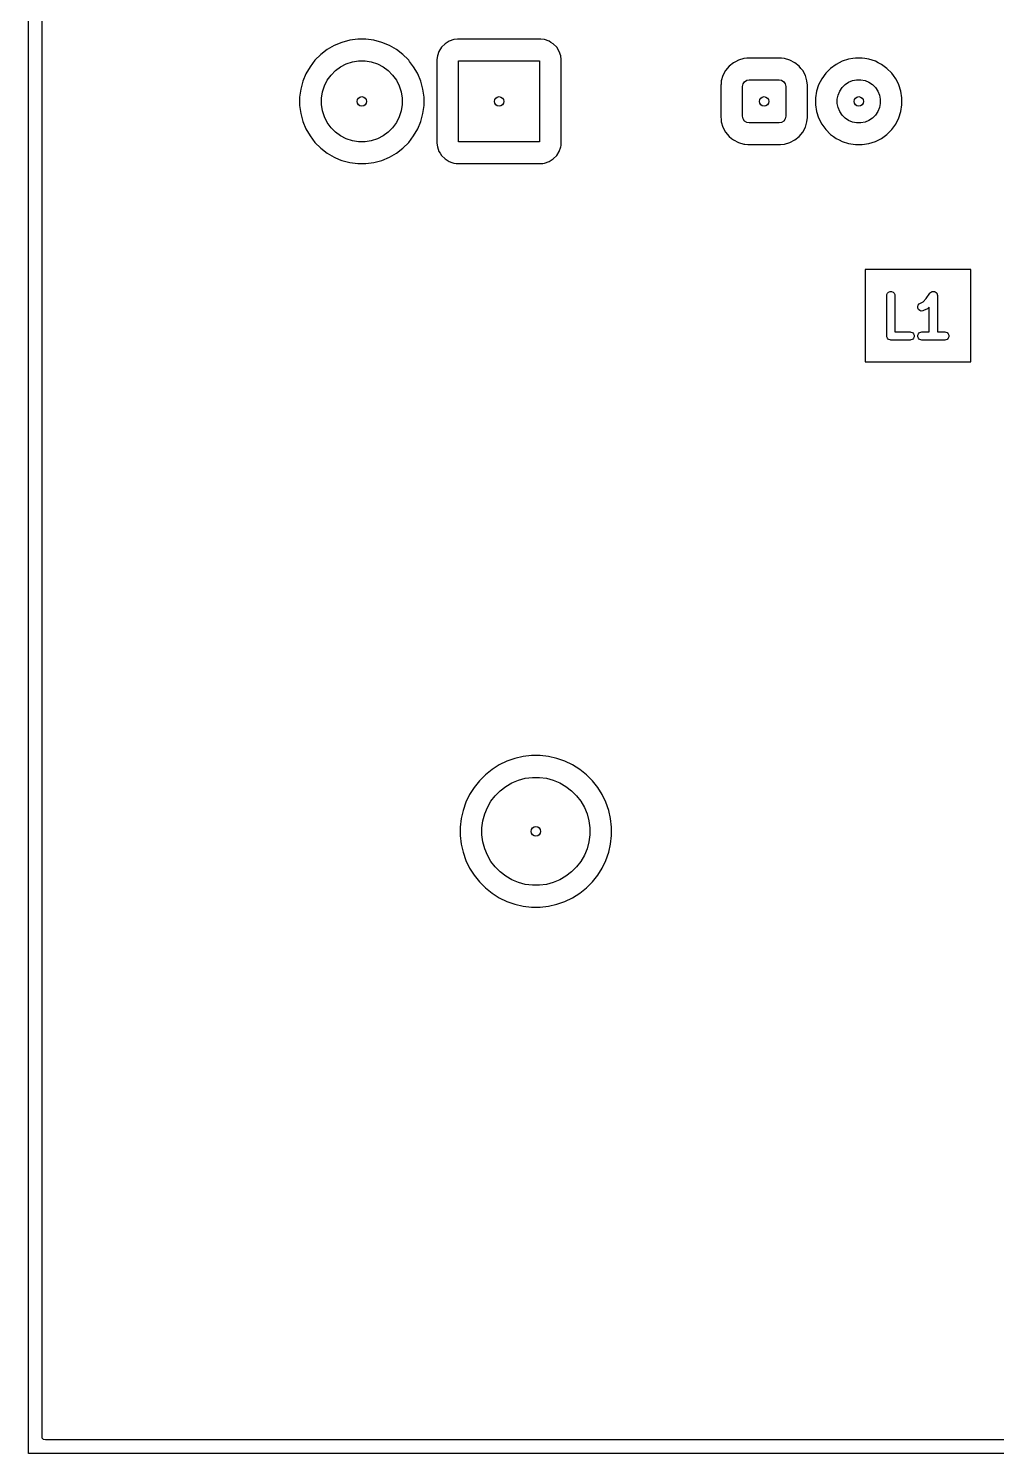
# Model space of a CAD drawing. Extents: x 20 to 124, y -124 to -20.
# Drawn here: x 20 to 55.8, y -124 to -71.3 of the extents above; entities that cross this region are included whole.
import ezdxf

# ---------------------------------------------------------------- set-up
doc = ezdxf.new("R2010")
doc.units = 0
doc.layers.add('BLACK', color=7, linetype='CONTINUOUS')
doc.layers.add('WHITE', color=7, linetype='CONTINUOUS')

msp = doc.modelspace()

# ---------------------------------------------------------------- linework, layer by layer
at = {"layer": 'BLACK', "linetype": 'CONTINUOUS'}
for p, q in [((20.5005, -73.836723), (20.5005, -70.898053)), ((31.054168, -72.070599), (30.814921, -72.254179)), ((31.315328, -71.919818), (31.054168, -72.070599)), ((31.315338, -71.919814), (31.315328, -71.919818)), ((31.593939, -71.804413), (31.315338, -71.919814)), ((31.885233, -71.726361), (31.593939, -71.804413)), ((32.184206, -71.687001), (31.885233, -71.726361)), ((32.184211, -71.687), (32.184206, -71.687001)), ((32.184217, -71.687), (32.184211, -71.687)), ((32.485783, -71.687), (32.184217, -71.687)), ((32.485788, -71.687), (32.485783, -71.687)), ((32.485793, -71.687001), (32.485788, -71.687)), ((32.784766, -71.726361), (32.485793, -71.687001)), ((33.07606, -71.804413), (32.784766, -71.726361)), ((33.354661, -71.919814), (33.07606, -71.804413)), ((33.354671, -71.919818), (33.354661, -71.919814)), ((33.615831, -72.070599), (33.354671, -71.919818)), ((33.855078, -72.254179), (33.615831, -72.070599)), ((35.189211, -72.137976), (35.129631, -72.308245)), ((35.285184, -71.985237), (35.189211, -72.137976)), ((35.412737, -71.857684), (35.285184, -71.985237)), ((35.565476, -71.761711), (35.412737, -71.857684)), ((35.735745, -71.702131), (35.565476, -71.761711)), ((35.73575, -71.70213), (35.735745, -71.702131)), ((35.870039, -71.687), (35.73575, -71.70213)), ((35.870046, -71.687), (35.870039, -71.687)), ((38.959954, -71.687), (35.870046, -71.687)), ((38.95996, -71.687), (38.959954, -71.687)), ((39.094249, -71.70213), (38.95996, -71.687)), ((39.094254, -71.702131), (39.094249, -71.70213)), ((39.264523, -71.761711), (39.094254, -71.702131)), ((39.332482, -71.804413), (39.264523, -71.761711)), ((39.417262, -71.857684), (39.332482, -71.804413)), ((39.544816, -71.985238), (39.417262, -71.857684)), ((39.640789, -72.137978), (39.544816, -71.985238)), ((39.700368, -72.308245), (39.640789, -72.137978)), ((30.418099, -72.706668), (30.267318, -72.967828)), ((30.601679, -72.467421), (30.418099, -72.706668)), ((30.601685, -72.467414), (30.601679, -72.467421)), ((30.814914, -72.254185), (30.601685, -72.467414)), ((30.814921, -72.254179), (30.814914, -72.254185)), ((31.360828, -72.846891), (31.551252, -72.70854)), ((31.551252, -72.70854), (31.760975, -72.601681)), ((31.760975, -72.601681), (31.984832, -72.528945)), ((31.984832, -72.528945), (32.217311, -72.492124)), ((32.217311, -72.492124), (32.452689, -72.492124)), ((32.452689, -72.492124), (32.685168, -72.528945)), ((32.685168, -72.528945), (32.909025, -72.601681)), ((32.909025, -72.601681), (33.118748, -72.70854)), ((33.118748, -72.70854), (33.309172, -72.846891)), ((33.855085, -72.254185), (33.855078, -72.254179)), ((34.043439, -72.442539), (33.855085, -72.254185)), ((34.068314, -72.467414), (34.043439, -72.442539)), ((34.06832, -72.467421), (34.068314, -72.467414)), ((34.104486, -72.514553), (34.06832, -72.467421)), ((34.2519, -72.706668), (34.104486, -72.514553)), ((34.389414, -72.94485), (34.2519, -72.706668)), ((35.12963, -72.30825), (35.1145, -72.442539)), ((35.1145, -72.442539), (35.1145, -75.53246)), ((35.129631, -72.308245), (35.12963, -72.30825)), ((35.915, -75.4875), (35.915, -72.4875)), ((35.915, -72.4875), (38.915, -72.4875)), ((38.915, -72.4875), (38.915, -75.4875)), ((39.7155, -72.442546), (39.700368, -72.308245)), ((39.7155, -73.385892), (39.7155, -72.442546)), ((45.925889, -72.691089), (45.794617, -72.851047)), ((46.085847, -72.559817), (45.925889, -72.691089)), ((46.085848, -72.559816), (46.085847, -72.559817)), ((46.08585, -72.559815), (46.085848, -72.559816)), ((46.158198, -72.521143), (46.08585, -72.559815)), ((46.268343, -72.462269), (46.158198, -72.521143)), ((46.466367, -72.402199), (46.268343, -72.462269)), ((46.582598, -72.390751), (46.466367, -72.402199)), ((46.620692, -72.387), (46.582598, -72.390751)), ((47.823908, -72.387), (46.620692, -72.387)), ((47.859105, -72.390466), (47.823908, -72.387)), ((47.978234, -72.402199), (47.859105, -72.390466)), ((47.978234, -72.4022), (47.978232, -72.402199)), ((47.978232, -72.402199), (47.978234, -72.402199)), ((48.176254, -72.462268), (47.978234, -72.4022)), ((48.35875, -72.559815), (48.176254, -72.462268)), ((48.358753, -72.559817), (48.35875, -72.559815)), ((48.51871, -72.691089), (48.358752, -72.559817)), ((48.358752, -72.559817), (48.358753, -72.559817)), ((48.580762, -72.766701), (48.51871, -72.691089)), ((49.883451, -72.618632), (49.67965, -72.766701)), ((50.107916, -72.50426), (49.883451, -72.618632)), ((50.347514, -72.42641), (50.107916, -72.50426)), ((50.500376, -72.402199), (50.347514, -72.42641)), ((50.596338, -72.387), (50.500376, -72.402199)), ((50.848262, -72.387), (50.596338, -72.387)), ((50.94423, -72.4022), (50.848262, -72.387)), ((51.097085, -72.42641), (50.94423, -72.4022)), ((51.336683, -72.50426), (51.097085, -72.42641)), ((51.445718, -72.559817), (51.336683, -72.50426)), ((51.561145, -72.61863), (51.445718, -72.559817)), ((51.561147, -72.618631), (51.561145, -72.61863)), ((51.561148, -72.618632), (51.561147, -72.618631)), ((51.764949, -72.766701), (51.561148, -72.618632)), ((30.151913, -73.246439), (30.073861, -73.537733)), ((30.267314, -72.967838), (30.151913, -73.246439)), ((30.267318, -72.967828), (30.267314, -72.967838)), ((30.949181, -73.413475), (31.05604, -73.203752)), ((31.05604, -73.203752), (31.194391, -73.013328)), ((31.194391, -73.013328), (31.360828, -72.846891)), ((33.309172, -72.846891), (33.475609, -73.013328)), ((33.475609, -73.013328), (33.61396, -73.203752)), ((33.61396, -73.203752), (33.720819, -73.413475)), ((34.402683, -72.967832), (34.389414, -72.94485)), ((34.518087, -73.246442), (34.402683, -72.967832)), ((34.596138, -73.537732), (34.518087, -73.246442)), ((45.636999, -73.231567), (45.625551, -73.347798)), ((45.697069, -73.033543), (45.636999, -73.231567)), ((45.794617, -72.851047), (45.697069, -73.033543)), ((46.44133, -73.341829), (46.495523, -73.260723)), ((46.495523, -73.260723), (46.576629, -73.20653)), ((46.576629, -73.20653), (46.6723, -73.1875)), ((46.6723, -73.1875), (47.7723, -73.1875)), ((47.7723, -73.1875), (47.867971, -73.20653)), ((47.867971, -73.20653), (47.949077, -73.260723)), ((47.949077, -73.260723), (48.00327, -73.341829)), ((48.649985, -72.85105), (48.580762, -72.766701)), ((48.747532, -73.033546), (48.649985, -72.85105)), ((48.8076, -73.231566), (48.747532, -73.033546)), ((48.8228, -73.385892), (48.8076, -73.231566)), ((49.353432, -73.148651), (49.23906, -73.373116)), ((49.501501, -72.94485), (49.353432, -73.148651)), ((49.501505, -72.944845), (49.501501, -72.94485)), ((49.679645, -72.766705), (49.501505, -72.944845)), ((49.67965, -72.766701), (49.679645, -72.766705)), ((50.345183, -73.281963), (50.490072, -73.221948)), ((50.490072, -73.221948), (50.643886, -73.191352)), ((50.643886, -73.191352), (50.800714, -73.191352)), ((50.800714, -73.191352), (50.954528, -73.221948)), ((50.954528, -73.221948), (51.099417, -73.281963)), ((51.764954, -72.766705), (51.764949, -72.766701)), ((51.943094, -72.944845), (51.764954, -72.766705)), ((51.943098, -72.94485), (51.943094, -72.944845)), ((52.007539, -73.033546), (51.943098, -72.94485)), ((52.09117, -73.148655), (52.007539, -73.033546)), ((52.140993, -73.246439), (52.09117, -73.148655)), ((52.205539, -73.373116), (52.140993, -73.246439)), ((30.073861, -73.537733), (30.034501, -73.836706)), ((30.839624, -73.869811), (30.876445, -73.637332)), ((30.876445, -73.637332), (30.949181, -73.413475)), ((33.720819, -73.413475), (33.793555, -73.637332)), ((33.793555, -73.637332), (33.830376, -73.869811)), ((34.6355, -73.836717), (34.596138, -73.537732)), ((39.7155, -75.532454), (39.7155, -73.385892)), ((45.625551, -73.347798), (45.6218, -73.385892)), ((45.6218, -73.385892), (45.6218, -74.589108)), ((46.4223, -73.4375), (46.44133, -73.341829)), ((46.4223, -74.5375), (46.4223, -73.4375)), ((48.00327, -73.341829), (48.0223, -73.4375)), ((48.0223, -73.4375), (48.0223, -74.5375)), ((48.8228, -73.861538), (48.8228, -73.385892)), ((49.16121, -73.612714), (49.1218, -73.861538)), ((49.23906, -73.373116), (49.16121, -73.612714)), ((49.926152, -73.909086), (49.956748, -73.755272)), ((49.956748, -73.755272), (50.016763, -73.610383)), ((50.016763, -73.610383), (50.103892, -73.479985)), ((50.103892, -73.479985), (50.214785, -73.369092)), ((50.214785, -73.369092), (50.345183, -73.281963)), ((51.099417, -73.281963), (51.229815, -73.369092)), ((51.229815, -73.369092), (51.340708, -73.479985)), ((51.340708, -73.479985), (51.427837, -73.610383)), ((51.427837, -73.610383), (51.487852, -73.755272)), ((51.487852, -73.755272), (51.518448, -73.909086)), ((52.205539, -73.373118), (52.205539, -73.373116)), ((52.205541, -73.373121), (52.205539, -73.373118)), ((52.28339, -73.612715), (52.205541, -73.373121)), ((52.3228, -73.861538), (52.28339, -73.612715)), ((20.5005, -77.671538), (20.5005, -73.836723)), ((30.034501, -73.836706), (30.0345, -73.836723)), ((30.0345, -73.836723), (30.0345, -74.138276)), ((30.0345, -74.138276), (30.034501, -74.138293)), ((30.034501, -74.138293), (30.073861, -74.437266)), ((30.839624, -74.105189), (30.839624, -73.869811)), ((30.876445, -74.337668), (30.839624, -74.105189)), ((33.830376, -74.105189), (33.793555, -74.337668)), ((33.830376, -73.869811), (33.830376, -74.105189)), ((34.596138, -74.437268), (34.6355, -74.138283)), ((34.6355, -74.138283), (34.6355, -73.836717)), ((48.8228, -74.589108), (48.8228, -73.861538)), ((49.1218, -73.861538), (49.1218, -74.113461)), ((49.1218, -74.113461), (49.16121, -74.362285)), ((49.926152, -74.065914), (49.926152, -73.909086)), ((49.956748, -74.219728), (49.926152, -74.065914)), ((50.016763, -74.364617), (49.956748, -74.219728)), ((51.487852, -74.219728), (51.427837, -74.364617)), ((51.518448, -74.065914), (51.487852, -74.219728)), ((51.518448, -73.909086), (51.518448, -74.065914)), ((52.28339, -74.362285), (52.3228, -74.113462)), ((52.3228, -74.113462), (52.3228, -73.861538)), ((30.073861, -74.437266), (30.151913, -74.72856)), ((30.151913, -74.72856), (30.267314, -75.007161)), ((30.949181, -74.561525), (30.876445, -74.337668)), ((31.05604, -74.771248), (30.949181, -74.561525)), ((31.194391, -74.961672), (31.05604, -74.771248)), ((33.61396, -74.771248), (33.475609, -74.961672)), ((33.720819, -74.561525), (33.61396, -74.771248)), ((33.793555, -74.337668), (33.720819, -74.561525)), ((34.402683, -75.007168), (34.518087, -74.728558)), ((34.518087, -74.728558), (34.596138, -74.437268)), ((45.6218, -74.589108), (45.626802, -74.639898)), ((45.626802, -74.639898), (45.636999, -74.743432)), ((45.636999, -74.743432), (45.637, -74.743434)), ((45.637, -74.743434), (45.697068, -74.941454)), ((46.44133, -74.633171), (46.4223, -74.5375)), ((46.495523, -74.714277), (46.44133, -74.633171)), ((46.576629, -74.76847), (46.495523, -74.714277)), ((46.6723, -74.7875), (46.576629, -74.76847)), ((47.7723, -74.7875), (46.6723, -74.7875)), ((47.867971, -74.76847), (47.7723, -74.7875)), ((47.949077, -74.714277), (47.867971, -74.76847)), ((48.00327, -74.633171), (47.949077, -74.714277)), ((48.0223, -74.5375), (48.00327, -74.633171)), ((48.747532, -74.941454), (48.8076, -74.743434)), ((48.8076, -74.743434), (48.8228, -74.589108)), ((49.16121, -74.362285), (49.23906, -74.601883)), ((49.23906, -74.601883), (49.353432, -74.826348)), ((49.353432, -74.826348), (49.501501, -75.030149)), ((50.103892, -74.495015), (50.016763, -74.364617)), ((50.214785, -74.605908), (50.103892, -74.495015)), ((50.345183, -74.693037), (50.214785, -74.605908)), ((50.490072, -74.753052), (50.345183, -74.693037)), ((50.643886, -74.783648), (50.490072, -74.753052)), ((50.800714, -74.783648), (50.643886, -74.783648)), ((50.954528, -74.753052), (50.800714, -74.783648)), ((51.099417, -74.693037), (50.954528, -74.753052)), ((51.229815, -74.605908), (51.099417, -74.693037)), ((51.340708, -74.495015), (51.229815, -74.605908)), ((51.427837, -74.364617), (51.340708, -74.495015)), ((51.943093, -75.030156), (52.09117, -74.826345)), ((52.09117, -74.826345), (52.205541, -74.601879)), ((52.205541, -74.601879), (52.28339, -74.362285)), ((30.267314, -75.007161), (30.267318, -75.007171)), ((30.267318, -75.007171), (30.418099, -75.268331)), ((30.418099, -75.268331), (30.601679, -75.507578)), ((31.360828, -75.128109), (31.194391, -74.961672)), ((31.551252, -75.26646), (31.360828, -75.128109)), ((31.760975, -75.373319), (31.551252, -75.26646)), ((33.118748, -75.26646), (32.909025, -75.373319)), ((33.309172, -75.128109), (33.118748, -75.26646)), ((33.475609, -74.961672), (33.309172, -75.128109)), ((34.068319, -75.50758), (34.2519, -75.268332)), ((34.2519, -75.268332), (34.402683, -75.007168)), ((45.697068, -74.941454), (45.794615, -75.12395)), ((45.794615, -75.12395), (45.794617, -75.123952)), ((45.794617, -75.123952), (45.925889, -75.28391)), ((45.925889, -75.28391), (46.01418, -75.356367)), ((46.01418, -75.356367), (46.08585, -75.415185)), ((48.35875, -75.415185), (48.51871, -75.28391)), ((48.51871, -75.28391), (48.649985, -75.12395)), ((48.649985, -75.12395), (48.747532, -74.941454)), ((49.501501, -75.030149), (49.501505, -75.030154)), ((49.501505, -75.030154), (49.679645, -75.208294)), ((49.679645, -75.208294), (49.67965, -75.208298)), ((49.67965, -75.208298), (49.783722, -75.28391)), ((49.783722, -75.28391), (49.883455, -75.35637)), ((49.883455, -75.35637), (49.998886, -75.415185)), ((51.336679, -75.470741), (51.561145, -75.35637)), ((51.561145, -75.35637), (51.764956, -75.208293)), ((51.764956, -75.208293), (51.943093, -75.030156)), ((30.601679, -75.507578), (30.601685, -75.507585)), ((30.601685, -75.507585), (30.814914, -75.720814)), ((30.814914, -75.720814), (30.814921, -75.72082)), ((30.814921, -75.72082), (31.054168, -75.9044)), ((31.984832, -75.446055), (31.760975, -75.373319)), ((32.217311, -75.482876), (31.984832, -75.446055)), ((32.452689, -75.482876), (32.217311, -75.482876)), ((32.685168, -75.446055), (32.452689, -75.482876)), ((32.909025, -75.373319), (32.685168, -75.446055)), ((33.615832, -75.9044), (33.85508, -75.720819)), ((33.85508, -75.720819), (34.068319, -75.50758)), ((35.1145, -75.53246), (35.12963, -75.666749)), ((35.12963, -75.666749), (35.129631, -75.666754)), ((35.129631, -75.666754), (35.189211, -75.837023)), ((35.189211, -75.837023), (35.231547, -75.9044)), ((38.915, -75.4875), (35.915, -75.4875)), ((39.544816, -75.989762), (39.640789, -75.837022)), ((39.640789, -75.837022), (39.700368, -75.666755)), ((39.700368, -75.666755), (39.705168, -75.624155)), ((39.705168, -75.624155), (39.7155, -75.532454)), ((46.08585, -75.415185), (46.268346, -75.512732)), ((46.268346, -75.512732), (46.466366, -75.5728)), ((46.466366, -75.5728), (46.466365, -75.5728)), ((46.466365, -75.5728), (46.504947, -75.5766)), ((46.504947, -75.5766), (46.620692, -75.588)), ((46.620692, -75.588), (46.620695, -75.588)), ((46.620695, -75.588), (47.823905, -75.588)), ((47.823905, -75.588), (47.823908, -75.588)), ((47.823908, -75.588), (47.978234, -75.5728)), ((47.978234, -75.5728), (48.176254, -75.512732)), ((48.176254, -75.512732), (48.35875, -75.415185)), ((49.998886, -75.415185), (50.107916, -75.470739)), ((50.107916, -75.470739), (50.107918, -75.470739)), ((50.107918, -75.470739), (50.107921, -75.470741)), ((50.107921, -75.470741), (50.347515, -75.54859)), ((50.347515, -75.54859), (50.596338, -75.588)), ((50.596338, -75.588), (50.596339, -75.588)), ((50.596339, -75.588), (50.848261, -75.588)), ((50.848261, -75.588), (50.848262, -75.588)), ((50.848262, -75.588), (51.097085, -75.54859)), ((51.097085, -75.54859), (51.336679, -75.470741)), ((31.054168, -75.9044), (31.315328, -76.055181)), ((31.315328, -76.055181), (31.315329, -76.055181)), ((31.315329, -76.055181), (31.315332, -76.055183)), ((31.315332, -76.055183), (31.501072, -76.132119)), ((31.501072, -76.132119), (31.593939, -76.170586)), ((31.593939, -76.170586), (31.59394, -76.170586)), ((31.59394, -76.170586), (31.593942, -76.170587)), ((31.593942, -76.170587), (31.885232, -76.248638)), ((31.885232, -76.248638), (32.184217, -76.288)), ((32.184217, -76.288), (32.184224, -76.288)), ((32.184224, -76.288), (32.485776, -76.288)), ((32.485776, -76.288), (32.485783, -76.288)), ((32.485783, -76.288), (32.784768, -76.248638)), ((32.784768, -76.248638), (33.076058, -76.170587)), ((33.076058, -76.170587), (33.354668, -76.055183)), ((33.354668, -76.055183), (33.615832, -75.9044)), ((35.231547, -75.9044), (35.285184, -75.989762)), ((35.285184, -75.989762), (35.412738, -76.117316)), ((35.412738, -76.117316), (35.565478, -76.213289)), ((35.565478, -76.213289), (35.6665, -76.248638)), ((35.6665, -76.248638), (35.735745, -76.272868)), ((35.735745, -76.272868), (35.73575, -76.272869)), ((35.73575, -76.272869), (35.826246, -76.283065)), ((35.826246, -76.283065), (35.87004, -76.287999)), ((35.87004, -76.287999), (35.870043, -76.288)), ((35.870043, -76.288), (35.870046, -76.288)), ((35.870046, -76.288), (38.959957, -76.288)), ((38.959957, -76.288), (38.959958, -76.287999)), ((38.959958, -76.287999), (39.027104, -76.280434)), ((39.027104, -76.280434), (39.094249, -76.272869)), ((39.094249, -76.272869), (39.094252, -76.272868)), ((39.094252, -76.272868), (39.094255, -76.272868)), ((39.094255, -76.272868), (39.264522, -76.213289)), ((39.264522, -76.213289), (39.417262, -76.117316)), ((39.417262, -76.117316), (39.544816, -75.989762)), ((20.5005, -83.621328), (20.5005, -77.671538)), ((54.866215, -80.207484), (50.955214, -80.207484)), ((50.955214, -80.207484), (50.955214, -83.621328)), ((54.866215, -83.621328), (54.866215, -80.207484)), ((51.760714, -81.165828), (51.763596, -81.136564)), ((51.760714, -82.665828), (51.760714, -81.165828)), ((51.763596, -81.136564), (51.785994, -81.082492)), ((51.785994, -81.082492), (51.827378, -81.041108)), ((51.827378, -81.041108), (51.88145, -81.01871)), ((51.88145, -81.01871), (51.939978, -81.01871)), ((51.939978, -81.01871), (51.99405, -81.041108)), ((51.99405, -81.041108), (52.035434, -81.082492)), ((52.035434, -81.082492), (52.057832, -81.136564)), ((52.057832, -81.136564), (52.060714, -81.165828)), ((52.060714, -81.165828), (52.060714, -82.515828)), ((53.222716, -81.284551), (53.357336, -81.082623)), ((53.357336, -81.082623), (53.357402, -81.082542)), ((53.357402, -81.082542), (53.357423, -81.082492)), ((53.357423, -81.082492), (53.357534, -81.08238)), ((53.357534, -81.08238), (53.375966, -81.059872)), ((53.375966, -81.059872), (53.388308, -81.051606)), ((53.388308, -81.051606), (53.398807, -81.041108)), ((53.398807, -81.041108), (53.412383, -81.035484)), ((53.412383, -81.035484), (53.424596, -81.027306)), ((53.424596, -81.027306), (53.439157, -81.024393)), ((53.439157, -81.024393), (53.452879, -81.01871)), ((53.452879, -81.01871), (53.467576, -81.01871)), ((53.467576, -81.01871), (53.481986, -81.015828)), ((53.481986, -81.015828), (53.496556, -81.01871)), ((53.496556, -81.01871), (53.511407, -81.01871)), ((53.511407, -81.01871), (53.524981, -81.024332)), ((53.524981, -81.024332), (53.5394, -81.027185)), ((53.5394, -81.027185), (53.55176, -81.035425)), ((53.55176, -81.035425), (53.565479, -81.041108)), ((53.565479, -81.041108), (53.575868, -81.051497)), ((53.575868, -81.051497), (53.588099, -81.059651)), ((53.588099, -81.059651), (53.596364, -81.071993)), ((53.596364, -81.071993), (53.606863, -81.082492)), ((53.606863, -81.082492), (53.612486, -81.096068)), ((53.612486, -81.096068), (53.620665, -81.108281)), ((53.620665, -81.108281), (53.623577, -81.122843)), ((53.623577, -81.122843), (53.629261, -81.136564)), ((53.629261, -81.136564), (53.632112, -81.165516)), ((53.632112, -81.165516), (53.632143, -81.16567)), ((53.632143, -81.16567), (53.632132, -81.165722)), ((53.632132, -81.165722), (53.632143, -81.165828)), ((53.632143, -81.165828), (53.632143, -82.515828)), ((52.90475, -81.575639), (52.923257, -81.520116)), ((52.908899, -81.634019), (52.90475, -81.575639)), ((52.935073, -81.686368), (52.908899, -81.634019)), ((52.923257, -81.520116), (52.961604, -81.475901)), ((52.979288, -81.724715), (52.935073, -81.686368)), ((52.961604, -81.475901), (52.98649, -81.460236)), ((52.98649, -81.460236), (53.107575, -81.399692)), ((53.107575, -81.399692), (53.222716, -81.284551)), ((53.263511, -81.657135), (53.120654, -81.728564)), ((53.276104, -81.649207), (53.263511, -81.657135)), ((53.279764, -81.647692), (53.276104, -81.649207)), ((53.283883, -81.64431), (53.279764, -81.647692)), ((53.288397, -81.64147), (53.283883, -81.64431)), ((53.290993, -81.638476), (53.288397, -81.64147)), ((53.302495, -81.629037), (53.290993, -81.638476)), ((53.332143, -81.599389), (53.302495, -81.629037)), ((53.332143, -82.515828), (53.332143, -81.599389)), ((53.034811, -81.743222), (52.979288, -81.724715)), ((53.093191, -81.739073), (53.034811, -81.743222)), ((53.120654, -81.728564), (53.093191, -81.739073)), ((51.763596, -82.695092), (51.760714, -82.665828)), ((51.785994, -82.749164), (51.763596, -82.695092)), ((51.827378, -82.790548), (51.785994, -82.749164)), ((52.060714, -82.515828), (52.625, -82.515828)), ((52.625, -82.515828), (52.654264, -82.51871)), ((52.654264, -82.51871), (52.708336, -82.541108)), ((52.708336, -82.541108), (52.74972, -82.582492)), ((52.74972, -82.749164), (52.708336, -82.790548)), ((52.74972, -82.582492), (52.772118, -82.636564)), ((52.772118, -82.695092), (52.74972, -82.749164)), ((52.772118, -82.636564), (52.772118, -82.695092)), ((52.906454, -82.636564), (52.928852, -82.582492)), ((52.906454, -82.695092), (52.906454, -82.636564)), ((52.928852, -82.749164), (52.906454, -82.695092)), ((52.928852, -82.582492), (52.970236, -82.541108)), ((52.970236, -82.790548), (52.928852, -82.749164)), ((52.970236, -82.541108), (53.024308, -82.51871)), ((53.024308, -82.51871), (53.053572, -82.515828)), ((53.053572, -82.515828), (53.332143, -82.515828)), ((53.632143, -82.515828), (53.910715, -82.515828)), ((53.910715, -82.515828), (53.939979, -82.51871)), ((53.939979, -82.51871), (53.994051, -82.541108)), ((53.994051, -82.541108), (54.035435, -82.582492)), ((54.035435, -82.749164), (53.994051, -82.790548)), ((54.035435, -82.582492), (54.057833, -82.636564)), ((54.057833, -82.695092), (54.035435, -82.749164)), ((54.057833, -82.636564), (54.057833, -82.695092)), ((51.88145, -82.812946), (51.827378, -82.790548)), ((51.910714, -82.815828), (51.88145, -82.812946)), ((52.625, -82.815828), (51.910714, -82.815828)), ((52.654264, -82.812946), (52.625, -82.815828)), ((52.708336, -82.790548), (52.654264, -82.812946)), ((53.024308, -82.812946), (52.970236, -82.790548)), ((53.053572, -82.815828), (53.024308, -82.812946)), ((53.910715, -82.815828), (53.053572, -82.815828)), ((53.939979, -82.812946), (53.910715, -82.815828)), ((53.994051, -82.790548), (53.939979, -82.812946)), ((20.5005, -95.648053), (20.5005, -83.621328)), ((50.955214, -83.621328), (54.866215, -83.621328)), ((20.5005, -95.898053), (20.5005, -95.648053)), ((20.5005, -100.830222), (20.5005, -95.898053)), ((37.418213, -98.532572), (37.151878, -98.699922)), ((37.701604, -98.396098), (37.418213, -98.532572)), ((37.998498, -98.292211), (37.701604, -98.396098)), ((37.9985, -98.29221), (37.998498, -98.292211)), ((38.305156, -98.222218), (37.9985, -98.29221)), ((38.305172, -98.222216), (38.305156, -98.222218)), ((38.617722, -98.187), (38.305172, -98.222216)), ((38.617727, -98.187), (38.617722, -98.187)), ((38.932273, -98.187), (38.617727, -98.187)), ((38.932277, -98.187), (38.932273, -98.187)), ((39.244827, -98.222216), (38.932277, -98.187)), ((39.244843, -98.222218), (39.244827, -98.222216)), ((39.551499, -98.29221), (39.244843, -98.222218)), ((39.551501, -98.292211), (39.551499, -98.29221)), ((39.848395, -98.396098), (39.551501, -98.292211)), ((40.131786, -98.532572), (39.848395, -98.396098)), ((40.131789, -98.532574), (40.131786, -98.532572)), ((40.398123, -98.699923), (40.131789, -98.532574)), ((36.905956, -98.896038), (36.683538, -99.118456)), ((37.151878, -98.699922), (36.905956, -98.896038)), ((38.132121, -99.09364), (38.384819, -99.025929)), ((38.384819, -99.025929), (38.644194, -98.991782)), ((38.644194, -98.991782), (38.905806, -98.991782)), ((38.905806, -98.991782), (39.165181, -99.025929)), ((39.165181, -99.025929), (39.417879, -99.09364)), ((40.644044, -98.896039), (40.398123, -98.699923)), ((40.866461, -99.118456), (40.644044, -98.896039)), ((36.487422, -99.364378), (36.320072, -99.630713)), ((36.683538, -99.118456), (36.487422, -99.364378)), ((37.27132, -99.668808), (37.456308, -99.48382)), ((37.456308, -99.48382), (37.66386, -99.324561)), ((37.66386, -99.324561), (37.890423, -99.193755)), ((37.890423, -99.193755), (38.132121, -99.09364)), ((39.417879, -99.09364), (39.659577, -99.193755)), ((39.659577, -99.193755), (39.88614, -99.324561)), ((39.88614, -99.324561), (40.093692, -99.48382)), ((40.093692, -99.48382), (40.27868, -99.668808)), ((41.062577, -99.364377), (40.866461, -99.118456)), ((41.229926, -99.630711), (41.062577, -99.364377)), ((36.183598, -99.914104), (36.079711, -100.210998)), ((36.320072, -99.630713), (36.183598, -99.914104)), ((36.88114, -100.344621), (36.981255, -100.102923)), ((36.981255, -100.102923), (37.112061, -99.87636)), ((37.112061, -99.87636), (37.27132, -99.668808)), ((40.27868, -99.668808), (40.437939, -99.87636)), ((40.437939, -99.87636), (40.568745, -100.102923)), ((40.568745, -100.102923), (40.66886, -100.344621)), ((41.366402, -99.914106), (41.229926, -99.630711)), ((41.470289, -100.211), (41.366402, -99.914106)), ((36.009716, -100.517672), (35.9745, -100.830222)), ((36.009718, -100.517656), (36.009716, -100.517672)), ((36.07971, -100.211), (36.009718, -100.517656)), ((36.079711, -100.210998), (36.07971, -100.211)), ((36.779282, -100.856694), (36.813429, -100.597319)), ((36.813429, -100.597319), (36.88114, -100.344621)), ((40.66886, -100.344621), (40.736571, -100.597319)), ((40.736571, -100.597319), (40.770718, -100.856694)), ((41.540282, -100.51766), (41.470289, -100.211)), ((41.575499, -100.830222), (41.540282, -100.51766)), ((20.5005, -123.3755), (20.5005, -100.830222)), ((35.9745, -100.830222), (35.9745, -101.144777)), ((35.9745, -101.144777), (36.009716, -101.457327)), ((36.779282, -101.118306), (36.779282, -100.856694)), ((36.813429, -101.377681), (36.779282, -101.118306)), ((40.770718, -101.118306), (40.736571, -101.377681)), ((40.770718, -100.856694), (40.770718, -101.118306)), ((41.540282, -101.45734), (41.5755, -101.144773)), ((41.5755, -100.830227), (41.575499, -100.830222)), ((41.5755, -101.144773), (41.5755, -100.830227)), ((36.009716, -101.457327), (36.009718, -101.457343)), ((36.009718, -101.457343), (36.07971, -101.763999)), ((36.88114, -101.630379), (36.813429, -101.377681)), ((36.981255, -101.872077), (36.88114, -101.630379)), ((40.66886, -101.630379), (40.568745, -101.872077)), ((40.736571, -101.377681), (40.66886, -101.630379)), ((41.470289, -101.764), (41.540282, -101.45734)), ((36.07971, -101.763999), (36.079711, -101.764001)), ((36.079711, -101.764001), (36.183598, -102.060895)), ((36.183598, -102.060895), (36.320072, -102.344286)), ((37.112061, -102.09864), (36.981255, -101.872077)), ((37.27132, -102.306192), (37.112061, -102.09864)), ((40.437939, -102.09864), (40.27868, -102.306192)), ((40.568745, -101.872077), (40.437939, -102.09864)), ((41.229926, -102.344289), (41.366402, -102.060894)), ((41.366402, -102.060894), (41.470289, -101.764)), ((36.320072, -102.344286), (36.320074, -102.344289)), ((36.320074, -102.344289), (36.487423, -102.610623)), ((36.487423, -102.610623), (36.683539, -102.856544)), ((37.456308, -102.49118), (37.27132, -102.306192)), ((37.66386, -102.650439), (37.456308, -102.49118)), ((37.890423, -102.781245), (37.66386, -102.650439)), ((39.88614, -102.650439), (39.659577, -102.781245)), ((40.093692, -102.49118), (39.88614, -102.650439)), ((40.27868, -102.306192), (40.093692, -102.49118)), ((40.866461, -102.856544), (41.062577, -102.610623)), ((41.062577, -102.610623), (41.229926, -102.344289)), ((36.683539, -102.856544), (36.905956, -103.078961)), ((36.905956, -103.078961), (37.151877, -103.275077)), ((37.151877, -103.275077), (37.418211, -103.442426)), ((38.132121, -102.88136), (37.890423, -102.781245)), ((38.384819, -102.949071), (38.132121, -102.88136)), ((38.644194, -102.983218), (38.384819, -102.949071)), ((38.905806, -102.983218), (38.644194, -102.983218)), ((39.165181, -102.949071), (38.905806, -102.983218)), ((39.417879, -102.88136), (39.165181, -102.949071)), ((39.659577, -102.781245), (39.417879, -102.88136)), ((40.131789, -103.442426), (40.398123, -103.275077)), ((40.398123, -103.275077), (40.644044, -103.078961)), ((40.644044, -103.078961), (40.866461, -102.856544)), ((37.418211, -103.442426), (37.701606, -103.578902)), ((37.701606, -103.578902), (37.9985, -103.682789)), ((37.9985, -103.682789), (38.30516, -103.752782)), ((38.30516, -103.752782), (38.617723, -103.787999)), ((38.617723, -103.787999), (38.617724, -103.788)), ((38.617724, -103.788), (38.617727, -103.788)), ((38.617727, -103.788), (38.932276, -103.788)), ((38.932276, -103.787999), (39.24484, -103.752782)), ((38.932276, -103.788), (38.932276, -103.787999)), ((39.24484, -103.752782), (39.5515, -103.682789)), ((39.5515, -103.682789), (39.848394, -103.578902)), ((39.848394, -103.578902), (40.131789, -103.442426)), ((20.511706, -123.427011), (20.5005, -123.3755)), ((20.557461, -123.479815), (20.511706, -123.427011)), ((20.6245, -123.4995), (20.557461, -123.479815)), ((123.3755, -123.4995), (20.6245, -123.4995))]:
    msp.add_line(p, q, dxfattribs=at)
at = {"layer": 'BLACK'}
for centre in [(32.335, -73.9875), (37.415, -73.9875), (47.2223, -73.9875), (50.7223, -73.9875), (38.775, -100.9875)]:
    msp.add_circle(centre, 0.175, dxfattribs=at)
at = {"layer": 'WHITE', "linetype": 'CONTINUOUS'}
for p, q in [((20, -124), (20, -20)), ((124, -124), (20, -124))]:
    msp.add_line(p, q, dxfattribs=at)
at = {"layer": 'WHITE'}
for centre in [(32.335, -73.9875), (37.415, -73.9875), (47.2223, -73.9875), (50.7223, -73.9875), (38.775, -100.9875)]:
    msp.add_circle(centre, 0.175, dxfattribs=at)

doc.saveas('drawing.dxf')
